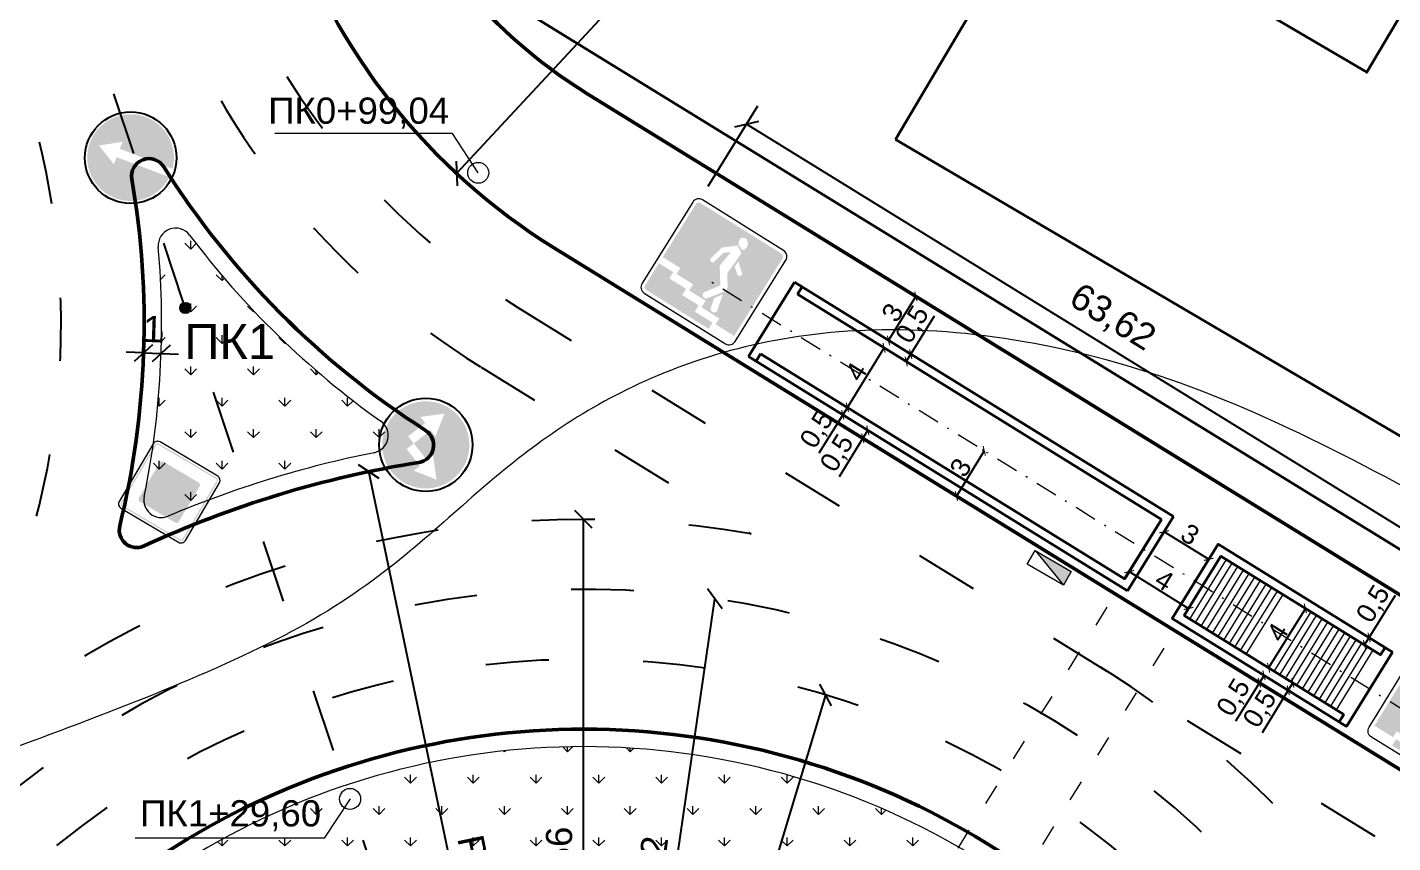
# Model space of a CAD drawing. Header units: millimetres. Extents: x -2123 to 33349, y -614 to 835.
# Drawn here: x -20.1 to 58, y 368.4 to 415 of the extents above; entities that cross this region are included whole.
import ezdxf

# ---------------------------------------------------------------- set-up
doc = ezdxf.new("R2010")
doc.units = ezdxf.units.MM
doc.linetypes.add('ACAD_ISO03W100', pattern=[30, 12, -18])
doc.linetypes.add('DASHDOT', pattern=[25.4, 12.7, -6.35, 0, -6.35])
doc.layers.get('0').update_dxf_attribs({"lineweight": 15})
for name, color, linetype, lineweight in [('1 Відмітки', 7, 'Continuous', 25), ('2 Позначення', 80, 'Continuous', 20), ('вертикалка', 6, 'Continuous', 15), ('Горизонталі', 7, 'Continuous', 18), ('Дор. Розм.', 7, 'Continuous', 50), ('Забудова', 40, 'Continuous', 40), ('поздовжній профіль', 250, 'Continuous', 15), ('Пішохідні переходи', 7, 'Continuous', 13), ('Текст', 7, 'Continuous', 15), ('Червоні лінії', 10, 'Continuous', 40)]:
    doc.layers.add(name, color=color, linetype=linetype, lineweight=lineweight)
for name, color, linetype in [('Дорожні знаки', 7, 'Continuous'), ('Осі', 164, 'Continuous'), ('Розмітка', 7, 'ACAD_ISO03W100')]:
    doc.layers.add(name, color=color, linetype=linetype)
doc.layers.add('Озелення', color=7, linetype='Continuous', lineweight=15, true_color=0x2bad00)
doc.styles.get("Standard").update_dxf_attribs({"font": 'arial.ttf'})
doc.dimstyles.new('ISO-25', dxfattribs={"dimtxt": 1.5, "dimasz": 1, "dimexe": 1.25, "dimexo": 0.625, "dimtad": 3, "dimtxsty": 'Standard', "dimblk": 'OBLIQUE', "dimcen": 2.5, "dimadec": 0, "dimazin": 0, "dimtfac": 1, "dimtmove": 1, "dimatfit": 3, "dimfxl": 1, "dimarcsym": 0})
doc.dimstyles.new('Переход', dxfattribs={"dimscale": 0.1, "dimtxt": 11, "dimasz": 4, "dimexe": 1.25, "dimexo": 0.625, "dimgap": 0.9, "dimtad": 1, "dimtxsty": 'Standard', "dimblk": 'ARCHTICK', "dimcen": 2.5, "dimadec": 0, "dimazin": 0, "dimtfac": 1, "dimtmove": 0, "dimatfit": 3, "dimldrblk": 'ARCHTICK', "dimfxl": 1, "dimarcsym": 0})

# ---------------------------------------------------------------- blocks, each defined once
blk = doc.blocks.new('_Oblique')
at = {"color": 0, "linetype": 'ByBlock', "lineweight": -2}
blk.add_line((-0.5, -0.5), (0.5, 0.5), dxfattribs=at)
blk = doc.blocks.new('*D206')
at = {"layer": 'Defpoints', "color": 0, "transparency": 16777216}
for p in [(25.558, 376.823), (11.699, 330.868)]:
    blk.add_point(p, dxfattribs=at)
at = {"layer": 'Текст', "color": 0, "lineweight": -2, "transparency": 16777216}
blk.add_line((21.482, 363.307), (25.558, 376.823), dxfattribs=at)
at = {"layer": 'Текст', "color": 0, "lineweight": -2, "transparency": 16777216, "rotation": 73.21836978918499}
blk.add_blockref('_Oblique', (25.558, 376.823), dxfattribs=at)
at = {"layer": 'Текст', "color": 0, "transparency": 16777216, "insert": (20.848, 366.024), "char_height": 1.5, "attachment_point": 5, "rotation": 73.21837}
blk.add_mtext('R48', dxfattribs=at)
blk = doc.blocks.new('*D207')
at = {"layer": 'Defpoints', "color": 0, "transparency": 16777216}
for p in [(19.216, 382.321), (11.699, 330.868)]:
    blk.add_point(p, dxfattribs=at)
at = {"layer": 'Текст', "color": 0, "lineweight": -2, "transparency": 16777216}
blk.add_line((16.574, 364.239), (19.216, 382.321), dxfattribs=at)
at = {"layer": 'Текст', "color": 0, "lineweight": -2, "transparency": 16777216, "rotation": 81.68835223596271}
blk.add_blockref('_Oblique', (19.216, 382.321), dxfattribs=at)
at = {"layer": 'Текст', "color": 0, "transparency": 16777216, "insert": (15.546, 366.824), "char_height": 1.5, "attachment_point": 5, "rotation": 81.68835}
blk.add_mtext('R52', dxfattribs=at)
blk = doc.blocks.new('*D208')
at = {"layer": 'Defpoints', "color": 0, "transparency": 16777216}
for p in [(11.699, 386.868), (11.699, 330.868)]:
    blk.add_point(p, dxfattribs=at)
at = {"layer": 'Текст', "color": 0, "lineweight": -2, "transparency": 16777216}
blk.add_line((11.699, 364.957), (11.699, 386.868), dxfattribs=at)
at = {"layer": 'Текст', "color": 0, "lineweight": -2, "transparency": 16777216, "rotation": 90}
blk.add_blockref('_Oblique', (11.699, 386.868), dxfattribs=at)
at = {"layer": 'Текст', "color": 0, "transparency": 16777216, "insert": (10.308, 367.373), "char_height": 1.5, "attachment_point": 5, "rotation": 90}
blk.add_mtext('R56', dxfattribs=at)
blk = doc.blocks.new('*D213')
at = {"layer": 'Defpoints', "color": 0, "transparency": 16777216}
for p in [(-0.583, 389.597), (11.699, 330.868)]:
    blk.add_point(p, dxfattribs=at)
at = {"layer": 'Текст', "color": 0, "lineweight": -2, "transparency": 16777216}
blk.add_line((4.717, 364.255), (-0.583, 389.597), dxfattribs=at)
at = {"layer": 'Текст', "color": 0, "lineweight": -2, "transparency": 16777216, "rotation": 101.8117540692056}
blk.add_blockref('_Oblique', (-0.583, 389.597), dxfattribs=at)
at = {"layer": 'Текст', "color": 0, "transparency": 16777216, "insert": (5.584, 366.904), "char_height": 1.5, "attachment_point": 5, "rotation": 281.81175}
blk.add_mtext('R60', dxfattribs=at)
blk = doc.blocks.new('*D226')
at = {"layer": 'Defpoints', "color": 0, "transparency": 16777216}
for p in [(28.93, 433.024), (4.44, 406.638)]:
    blk.add_point(p, dxfattribs=at)
at = {"layer": 'Текст', "color": 0, "lineweight": -2, "transparency": 16777216}
blk.add_line((18.293, 421.563), (4.44, 406.638), dxfattribs=at)
at = {"layer": 'Текст', "color": 0, "lineweight": -2, "transparency": 16777216, "rotation": 227.1345425023328}
blk.add_blockref('_Oblique', (4.44, 406.638), dxfattribs=at)
at = {"layer": 'Текст', "color": 0, "transparency": 16777216, "insert": (15.629, 420.738), "char_height": 1.5, "attachment_point": 5, "rotation": 47.13454}
blk.add_mtext('R36', dxfattribs=at)
blk = doc.blocks.new('4-2-3')
h = blk.add_hatch(color=5)
h.paths.add_polyline_path([(3.55, 3.27), (3.45, 3.27, 0.409993), (0.23, 0, 1), (6.77, 0, 0.409993)])
h.paths.add_polyline_path([(1.47, 0.66), (1.88, 0.25), (3.02, 1.39), (3.5, 0.91), (3.98, 1.39), (5.12, 0.25), (5.53, 0.66), (6, -1.11), (4.23, -0.64), (4.64, -0.23), (3.5, 0.91), (2.36, -0.23), (2.77, -0.64), (1.01, -1.11)], flags=16)
at = {"color": 5}
blk.add_circle((3.5, 0), 3.5, dxfattribs=at)
blk = doc.blocks.new('4-2-1')
blk.add_hatch(color=5).paths.add_polyline_path([(1.41, 2.56), (4.46, -0.48), (4.87, -0.07), (5.33, -1.84), (3.57, -1.37), (3.98, -0.96), (0.93, 2.08, 19.482096)])
at = {"color": 5}
blk.add_circle((3.5, 0), 3.5, dxfattribs=at)
blk = doc.blocks.new('*D264')
at = {"layer": 'Defpoints', "color": 0, "transparency": 16777216}
for p in [(21.018, 409.458), (18.506, 405.385), (72.658, 371.993)]:
    blk.add_point(p, dxfattribs=at)
at = {"layer": 'Текст', "color": 0, "lineweight": -2, "transparency": 16777216}
for p, q in [((18.834, 405.917), (21.674, 410.522)), ((75.17, 376.067), (21.018, 409.458)), ((72.986, 372.525), (75.826, 377.13))]:
    blk.add_line(p, q, dxfattribs=at)
for p, rotation in [((21.018, 409.458), 148.3408119336307), ((75.17, 376.067), 328.3408119336307)]:
    blk.add_blockref('_Oblique', p, dxfattribs=dict(at, rotation=rotation))
at = {"layer": 'Текст', "color": 0, "transparency": 16777216, "insert": (41.93, 398.356), "char_height": 1.5, "attachment_point": 5, "rotation": 328.34081}
blk.add_mtext('63,62', dxfattribs=at)
blk = doc.blocks.new('*D305')
at = {"layer": 'Defpoints', "color": 0, "transparency": 16777216}
for p in [(-13.468, 396.373), (-12.469, 396.338), (-12.468, 396.354)]:
    blk.add_point(p, dxfattribs=at)
at = {"layer": 'Текст', "color": 0, "lineweight": -2, "transparency": 16777216}
for p, q in [((-13.446, 396.997), (-13.424, 397.638)), ((-12.447, 396.962), (-12.424, 397.603)), ((-13.467, 396.388), (-14.467, 396.423)), ((-13.467, 396.388), (-12.468, 396.354)), ((-12.468, 396.354), (-11.469, 396.319))]:
    blk.add_line(p, q, dxfattribs=at)
for p, rotation in [((-13.467, 396.388), 358.0026798670199), ((-12.468, 396.354), 178.0026798670199)]:
    blk.add_blockref('_Oblique', p, dxfattribs=dict(at, rotation=rotation))
at = {"layer": 'Текст', "color": 0, "transparency": 16777216, "insert": (-12.92, 397.748), "char_height": 1.5, "attachment_point": 5, "rotation": 358.00268}
blk.add_mtext('1', dxfattribs=at)
blk = doc.blocks.new('6')
at = {"layer": '1 Відмітки', "transparency": 33554559}
h = blk.add_hatch(color=256, dxfattribs=at)
h.dxf.hatch_style = 1
edge = h.paths.add_edge_path()
edge.add_arc((-467.508, 342.132), 0.2, 0, 360)
at = {"layer": '1 Відмітки'}
blk.add_circle((-467.508, 342.132), 0.2, dxfattribs=at)
blk = doc.blocks.new('столб')
at = {"layer": 'поздовжній профіль', "color": 160}
for points in [[(-500, 0, 0, 0, 0), (-1000, 0, 350, 0, 0), (-1700, 0, 0, 0, 0)], [(500, 0, 0, 0, 0), (1000, 0, 350, 0, 0), (1700, 0, 0, 0, 0)]]:
    blk.add_lwpolyline(points, format="xyseb", dxfattribs=at)
blk.add_circle((0, 0), 500, dxfattribs=at)
blk = doc.blocks.new('sdfahgas')
h = blk.add_hatch(color=7)
edge = h.paths.add_edge_path(flags=16)
edge.add_line((6.61, 6.61), (0.16, 13.06))
edge.add_arc((0, 12.9), 0.223, 45, 135)
edge.add_line((-0.16, 13.06), (-6.61, 6.61))
edge.add_arc((-6.45, 6.45), 0.223, 135, 225)
edge.add_line((-6.61, 6.29), (-0.16, -0.16))
edge.add_arc((0, 0), 0.223, 225, 315)
edge.add_line((0.16, -0.16), (6.61, 6.29))
edge.add_arc((6.45, 6.45), 0.223, -45, 45)
edge = h.paths.add_edge_path()
edge.add_line((-0.28, 13.18), (-6.73, 6.73))
edge.add_arc((-6.45, 6.45), 0.393, 135, 225)
edge.add_line((-6.73, 6.17), (-0.28, -0.28))
edge.add_arc((0, 0), 0.393, 225, 315)
edge.add_line((0.28, -0.28), (6.73, 6.17))
edge.add_arc((6.45, 6.45), 0.393, -45, 45)
edge.add_line((6.73, 6.73), (0.28, 13.18))
edge.add_arc((0, 12.9), 0.393, 45, 135)
h = blk.add_hatch(color=7)
edge = h.paths.add_edge_path(flags=16)
edge.add_line((-0.15, 10.54), (-4.09, 6.6))
edge.add_arc((-3.94, 6.45), 0.217, 135, 225)
edge.add_line((-4.09, 6.3), (-0.15, 2.36))
edge.add_arc((0, 2.51), 0.217, 225, 315)
edge.add_line((0.15, 2.36), (4.09, 6.3))
edge.add_arc((3.94, 6.45), 0.217, -45, 45)
edge.add_line((4.09, 6.6), (0.15, 10.54))
edge.add_arc((0, 10.39), 0.217, 45, 135)
edge = h.paths.add_edge_path()
edge.add_arc((-3.94, 6.45), 0.375, 135, 225)
edge.add_line((-4.2, 6.19), (-0.27, 2.25))
edge.add_arc((0, 2.51), 0.375, 225, 315)
edge.add_line((0.27, 2.25), (4.2, 6.19))
edge.add_arc((3.94, 6.45), 0.375, -45, 45)
edge.add_line((4.2, 6.72), (0.27, 10.65))
edge.add_arc((0, 10.39), 0.375, 45, 135)
edge.add_line((-0.26, 10.65), (-4.2, 6.72))
blk.add_hatch(color=2).paths.add_polyline_path([(-4.11, 6.68), (-0.19, 10.6), (-0.04, 10.64), (0.11, 10.6), (0.19, 10.52), (4.07, 6.63), (4.14, 6.49), (4.12, 6.35), (4.05, 6.25), (0.13, 2.33), (0.04, 2.27), (-0.09, 2.27), (-0.2, 2.36), (-4.15, 6.31), (-4.19, 6.43), (-4.17, 6.57)])
at = {"color": 7}
for p, q in [((-0.48, 13.38), (-6.93, 6.93)), ((6.93, 6.93), (0.48, 13.38)), ((-6.93, 5.97), (-0.48, -0.48)), ((0.48, -0.48), (6.93, 5.97))]:
    blk.add_line(p, q, dxfattribs=at)
for centre, start, end in [((0, 12.9), 45, 135), ((-6.45, 6.45), 135, 225), ((6.45, 6.45), 315, 45), ((0, 0), 225, 315)]:
    blk.add_arc(centre, 0.675, start, end, dxfattribs=at)
blk = doc.blocks.new('_ArchTick')
at = {"color": 0, "linetype": 'ByBlock', "const_width": 0.15}
blk.add_lwpolyline([(-0.5, -0.5), (0.5, 0.5)], dxfattribs=at)
blk = doc.blocks.new('*D674')
at = {"layer": 'Defpoints', "color": 0, "transparency": 16777216}
for p in [(42.66, 383.467), (46.061, 381.362), (46.317, 381.776)]:
    blk.add_point(p, dxfattribs=at)
at = {"layer": 'Пішохідні переходи', "color": 0, "lineweight": -2, "transparency": 16777216}
for p, q in [((42.693, 383.52), (42.982, 383.988)), ((42.916, 383.881), (46.317, 381.776)), ((46.094, 381.415), (46.383, 381.882))]:
    blk.add_line(p, q, dxfattribs=at)
at = {"layer": 'Пішохідні переходи', "color": 0, "lineweight": -2, "transparency": 16777216, "xscale": 0.4, "yscale": 0.4, "zscale": 0.4}
for p, rotation in [((42.916, 383.881), 148.2426939498906), ((46.317, 381.776), 328.2426939498906)]:
    blk.add_blockref('_ArchTick', p, dxfattribs=dict(at, rotation=rotation))
at = {"layer": 'Пішохідні переходи', "color": 0, "transparency": 16777216, "insert": (44.929, 383.388), "char_height": 1.1, "attachment_point": 5, "rotation": 328.24269}
blk.add_mtext('4', dxfattribs=at)
blk = doc.blocks.new('*D675')
at = {"layer": 'Defpoints', "color": 0, "transparency": 16777216}
for p in [(56.383, 379.684), (57.052, 379.859), (56.789, 379.433)]:
    blk.add_point(p, dxfattribs=at)
at = {"layer": 'Пішохідні переходи', "color": 0, "lineweight": -2, "transparency": 16777216}
for p, q in [((56.646, 380.11), (58.145, 382.534)), ((56.736, 379.466), (56.277, 379.75)), ((56.383, 379.684), (56.646, 380.11)), ((56.998, 379.892), (56.54, 380.175))]:
    blk.add_line(p, q, dxfattribs=at)
at = {"layer": 'Пішохідні переходи', "color": 0, "lineweight": -2, "transparency": 16777216, "xscale": 0.4, "yscale": 0.4, "zscale": 0.4}
for p, rotation in [((56.646, 380.11), 58.28056443017088), ((56.383, 379.684), 238.2805644301709)]:
    blk.add_blockref('_ArchTick', p, dxfattribs=dict(at, rotation=rotation))
at = {"layer": 'Пішохідні переходи', "color": 0, "transparency": 16777216, "insert": (56.93, 381.997), "char_height": 1.1, "attachment_point": 5, "rotation": 58.28056}
blk.add_mtext('0,5', dxfattribs=at)
blk = doc.blocks.new('*D676')
at = {"layer": 'Defpoints', "color": 0, "transparency": 16777216}
for p in [(56.723, 379.474), (50.892, 378.376), (54.62, 376.072)]:
    blk.add_point(p, dxfattribs=at)
at = {"layer": 'Пішохідні переходи', "color": 0, "lineweight": -2, "transparency": 16777216}
for p, q in [((52.995, 381.778), (50.892, 378.376)), ((56.669, 379.507), (52.889, 381.844)), ((54.566, 376.105), (50.786, 378.441))]:
    blk.add_line(p, q, dxfattribs=at)
at = {"layer": 'Пішохідні переходи', "color": 0, "lineweight": -2, "transparency": 16777216, "xscale": 0.4, "yscale": 0.4, "zscale": 0.4}
for p, rotation in [((52.995, 381.778), 58.28056443017967), ((50.892, 378.376), 238.2805644301797)]:
    blk.add_blockref('_ArchTick', p, dxfattribs=dict(at, rotation=rotation))
at = {"layer": 'Пішохідні переходи', "color": 0, "transparency": 16777216, "insert": (51.4, 380.413), "char_height": 1.1, "attachment_point": 5, "rotation": 58.28056}
blk.add_mtext('4', dxfattribs=at)
blk = doc.blocks.new('*D677')
at = {"layer": 'Defpoints', "color": 0, "transparency": 16777216}
for p in [(52.279, 377.519), (54.686, 376.031), (54.423, 375.606)]:
    blk.add_point(p, dxfattribs=at)
at = {"layer": 'Пішохідні переходи', "color": 0, "lineweight": -2, "transparency": 16777216}
for p, q in [((52.279, 377.519), (52.016, 377.094)), ((54.632, 376.064), (52.172, 377.585)), ((52.016, 377.094), (50.517, 374.669)), ((54.37, 375.639), (51.91, 377.159))]:
    blk.add_line(p, q, dxfattribs=at)
at = {"layer": 'Пішохідні переходи', "color": 0, "lineweight": -2, "transparency": 16777216, "xscale": 0.4, "yscale": 0.4, "zscale": 0.4}
for p, rotation in [((52.016, 377.094), 238.2768692269211), ((52.279, 377.519), 58.27686922692107)]:
    blk.add_blockref('_ArchTick', p, dxfattribs=dict(at, rotation=rotation))
at = {"layer": 'Пішохідні переходи', "color": 0, "transparency": 16777216, "insert": (50.454, 375.996), "char_height": 1.1, "attachment_point": 5, "rotation": 58.27687}
blk.add_mtext('0,5', dxfattribs=at)
blk = doc.blocks.new('*D678')
at = {"layer": 'Defpoints', "color": 0, "transparency": 16777216}
for p in [(50.021, 378.326), (49.76, 377.903), (50.368, 377.527)]:
    blk.add_point(p, dxfattribs=at)
at = {"layer": 'Пішохідні переходи', "color": 0, "lineweight": -2, "transparency": 16777216}
for p, q in [((50.075, 378.293), (50.736, 377.884)), ((50.368, 377.527), (49.006, 375.323)), ((49.813, 377.87), (50.474, 377.461)), ((50.63, 377.95), (50.368, 377.527))]:
    blk.add_line(p, q, dxfattribs=at)
at = {"layer": 'Пішохідні переходи', "color": 0, "lineweight": -2, "transparency": 16777216, "xscale": 0.4, "yscale": 0.4, "zscale": 0.4}
for p, rotation in [((50.63, 377.95), 58.28056443017862), ((50.368, 377.527), 238.2805644301786)]:
    blk.add_blockref('_ArchTick', p, dxfattribs=dict(at, rotation=rotation))
at = {"layer": 'Пішохідні переходи', "color": 0, "transparency": 16777216, "insert": (48.943, 376.65), "char_height": 1.1, "attachment_point": 5, "rotation": 58.28056}
blk.add_mtext('0,5', dxfattribs=at)
blk = doc.blocks.new('*D679')
at = {"layer": 'Defpoints', "color": 0, "transparency": 16777216}
for p in [(45.45, 387.03), (44.912, 386.16), (48.001, 385.453)]:
    blk.add_point(p, dxfattribs=at)
at = {"layer": 'Пішохідні переходи', "color": 0, "lineweight": -2, "transparency": 16777216}
for p, q in [((45.417, 386.977), (44.846, 386.054)), ((47.464, 384.583), (44.912, 386.16)), ((47.969, 385.399), (47.398, 384.477))]:
    blk.add_line(p, q, dxfattribs=at)
at = {"layer": 'Пішохідні переходи', "color": 0, "lineweight": -2, "transparency": 16777216, "xscale": 0.4, "yscale": 0.4, "zscale": 0.4}
for p, rotation in [((44.912, 386.16), 148.2805644301776), ((47.464, 384.583), 328.2805644301776)]:
    blk.add_blockref('_ArchTick', p, dxfattribs=dict(at, rotation=rotation))
at = {"layer": 'Пішохідні переходи', "color": 0, "transparency": 16777216, "insert": (46.402, 386.006), "char_height": 1.1, "attachment_point": 5, "rotation": 328.28056}
blk.add_mtext('3', dxfattribs=at)
blk = doc.blocks.new('*D684')
at = {"color": 0, "lineweight": -2, "transparency": 16777216}
for p, q in [((26.792, 393.272), (28.895, 396.674)), ((29.131, 396.528), (28.788, 396.74)), ((27.028, 393.126), (26.685, 393.337))]:
    blk.add_line(p, q, dxfattribs=at)
at = {"layer": 'Defpoints', "color": 0, "transparency": 16777216}
for p in [(28.895, 396.674), (29.184, 396.495), (27.081, 393.093)]:
    blk.add_point(p, dxfattribs=at)
at = {"color": 0, "lineweight": -2, "transparency": 16777216, "xscale": 0.4, "yscale": 0.4, "zscale": 0.4}
for p, rotation in [((28.895, 396.674), 58.28056443017872), ((26.792, 393.272), 238.2805644301787)]:
    blk.add_blockref('_ArchTick', p, dxfattribs=dict(at, rotation=rotation))
at = {"color": 0, "transparency": 16777216, "insert": (27.299, 395.31), "char_height": 1.1, "attachment_point": 5, "rotation": 58.28056}
blk.add_mtext('4', dxfattribs=at)
blk = doc.blocks.new('5-17-1')
h = blk.add_hatch(color=5)
h.paths.add_polyline_path([(6.742, 3.041, 0.414214), (6.531, 3.252), (0.45, 3.252, 0.414214), (0.239, 3.041), (0.239, -0.931), (1.554, -0.931), (1.554, -1.375), (2.787, -1.375), (2.787, -1.842), (4.019, -1.842), (4.019, -2.334), (5.351, -2.334), (5.351, -2.777), (6.742, -2.777)])
h.paths.add_polyline_path([(4.433, 2.357), (4.396, 2.225), (4.345, 2.16), (4.264, 2.138), (4.116, 2.195), (3.933, 2.276), (3.869, 2.342), (3.804, 2.488), (3.796, 2.59), (3.796, 2.656), (3.848, 2.751), (3.891, 2.81), (3.994, 2.853), (4.104, 2.861), (4.228, 2.817), (4.382, 2.663), (4.425, 2.539)], flags=16)
h.paths.add_polyline_path([(4.34, 1.911), (4.348, 1.865), (4.268, 0.457, 0.163851), (4.319, 0.272), (4.714, -0.315, -0.317132), (4.706, -0.719), (4.029, -1.643, -0.900401), (3.638, -1.441), (4.259, -0.578, 0.312757), (4.26, -0.464), (3.66, 0.427, -0.184538), (3.612, 0.636), (3.75, 1.635), (3.409, 1.37), (3.375, 1.326), (3.358, 1.293), (3.164, 0.533), (3.134, 0.486), (3.073, 0.447), (3.025, 0.441), (2.96, 0.45), (2.908, 0.485), (2.881, 0.524), (2.867, 0.561), (2.872, 0.63), (3.113, 1.573), (3.824, 2.173), (3.864, 2.189), (3.901, 2.192), (3.948, 2.176), (4.307, 1.948)], flags=16)
h.paths.add_polyline_path([(5.071, 0.862), (5.095, 0.777), (5.074, 0.697), (5.013, 0.634), (4.932, 0.608), (4.846, 0.632), (4.435, 0.989), (4.455, 1.391)], flags=16)
h.paths.add_polyline_path([(4.726, -0.918), (4.98, -1.996, -0.855356), (4.551, -2.074), (4.384, -1.421)], flags=16)
h.paths.add_polyline_path([(5.129, -2.788), (3.798, -2.788), (3.798, -2.321), (2.565, -2.321), (2.565, -1.853), (1.308, -1.853), (1.308, -1.388), (0.239, -1.388), (0.239, -3.041, 0.414214), (0.45, -3.252), (5.12, -3.252)])
at = {"color": 5}
for p, q in [((6.531, 3.491), (0.45, 3.491)), ((0, 3.041), (0, -3.041)), ((6.981, -3.041), (6.981, 3.041)), ((0.45, -3.491), (6.531, -3.491))]:
    blk.add_line(p, q, dxfattribs=at)
for centre, start, end in [((0.45, 3.041), 90, 180), ((6.531, 3.041), 0, 90), ((0.45, -3.041), 180, 270), ((6.531, -3.041), 270, 0)]:
    blk.add_arc(centre, 0.45, start, end, dxfattribs=at)
blk = doc.blocks.new('*D687')
at = {"color": 0, "lineweight": -2, "transparency": 16777216}
for p, q in [((29.151, 397.091), (30.71, 399.619)), ((38.97, 394.527), (30.604, 399.685)), ((37.411, 391.998), (29.045, 397.156))]:
    blk.add_line(p, q, dxfattribs=at)
at = {"layer": 'Defpoints', "color": 0, "transparency": 16777216}
for p in [(30.71, 399.619), (39.023, 394.494), (37.464, 391.965)]:
    blk.add_point(p, dxfattribs=at)
at = {"color": 0, "lineweight": -2, "transparency": 16777216, "xscale": 0.4, "yscale": 0.4, "zscale": 0.4}
for p, rotation in [((30.71, 399.619), 58.34353972304302), ((29.151, 397.091), 238.3435397230431)]:
    blk.add_blockref('_ArchTick', p, dxfattribs=dict(at, rotation=rotation))
at = {"color": 0, "transparency": 16777216, "insert": (29.376, 398.697), "char_height": 1.1, "attachment_point": 5, "rotation": 58.34354}
blk.add_mtext('3', dxfattribs=at)
blk = doc.blocks.new('*D701')
at = {"color": 0, "lineweight": -2, "transparency": 16777216}
for p, q in [((30.419, 396.309), (31.779, 398.514)), ((29.494, 396.879), (30.526, 396.243)), ((29.238, 396.462), (30.269, 395.827)), ((30.163, 395.892), (30.419, 396.309))]:
    blk.add_line(p, q, dxfattribs=at)
at = {"layer": 'Defpoints', "color": 0, "transparency": 16777216}
for p in [(29.441, 396.912), (29.184, 396.495), (30.419, 396.309)]:
    blk.add_point(p, dxfattribs=at)
at = {"color": 0, "lineweight": -2, "transparency": 16777216, "xscale": 0.4, "yscale": 0.4, "zscale": 0.4}
for p, rotation in [((30.163, 395.892), 238.3435397230433), ((30.419, 396.309), 58.34353972304332)]:
    blk.add_blockref('_ArchTick', p, dxfattribs=dict(at, rotation=rotation))
at = {"color": 0, "transparency": 16777216, "insert": (30.565, 397.976), "char_height": 1.1, "attachment_point": 5, "rotation": 58.34354}
blk.add_mtext('0,5', dxfattribs=at)
blk = doc.blocks.new('*D702')
at = {"color": 0, "lineweight": -2, "transparency": 16777216}
for p, q in [((26.792, 393.272), (26.53, 392.849)), ((27.028, 393.126), (26.685, 393.337)), ((26.53, 392.849), (25.168, 390.645)), ((26.767, 392.703), (26.424, 392.914))]:
    blk.add_line(p, q, dxfattribs=at)
at = {"layer": 'Defpoints', "color": 0, "transparency": 16777216}
for p in [(27.081, 393.093), (26.53, 392.849), (26.82, 392.67)]:
    blk.add_point(p, dxfattribs=at)
at = {"color": 0, "lineweight": -2, "transparency": 16777216, "xscale": 0.4, "yscale": 0.4, "zscale": 0.4}
for p, rotation in [((26.53, 392.849), 238.2805644301755), ((26.792, 393.272), 58.28056443017551)]:
    blk.add_blockref('_ArchTick', p, dxfattribs=dict(at, rotation=rotation))
at = {"color": 0, "transparency": 16777216, "insert": (25.105, 391.971), "char_height": 1.1, "attachment_point": 5, "rotation": 58.28056}
blk.add_mtext('0,5', dxfattribs=at)
blk = doc.blocks.new('*D703')
at = {"color": 0, "lineweight": -2, "transparency": 16777216}
for p, q in [((27.256, 392.4), (28.072, 391.897)), ((27.681, 391.501), (26.322, 389.295)), ((26.971, 391.939), (27.788, 391.435)), ((27.966, 391.962), (27.681, 391.501))]:
    blk.add_line(p, q, dxfattribs=at)
at = {"layer": 'Defpoints', "color": 0, "transparency": 16777216}
for p in [(27.202, 392.433), (26.918, 391.972), (27.681, 391.501)]:
    blk.add_point(p, dxfattribs=at)
at = {"color": 0, "lineweight": -2, "transparency": 16777216, "xscale": 0.4, "yscale": 0.4, "zscale": 0.4}
for p, rotation in [((27.966, 391.962), 58.3435397230427), ((27.681, 391.501), 238.3435397230427)]:
    blk.add_blockref('_ArchTick', p, dxfattribs=dict(at, rotation=rotation))
at = {"color": 0, "transparency": 16777216, "insert": (26.257, 390.622), "char_height": 1.1, "attachment_point": 5, "rotation": 58.34354}
blk.add_mtext('0,5', dxfattribs=at)
blk = doc.blocks.new('*D704')
at = {"color": 0, "lineweight": -2, "transparency": 16777216}
for p, q in [((34.626, 390.782), (33.034, 388.201)), ((34.572, 390.815), (34.519, 390.848)), ((32.981, 388.233), (32.928, 388.266))]:
    blk.add_line(p, q, dxfattribs=at)
at = {"layer": 'Defpoints', "color": 0, "transparency": 16777216}
for p in [(34.626, 390.782), (33.034, 388.201), (33.034, 388.201)]:
    blk.add_point(p, dxfattribs=at)
at = {"color": 0, "lineweight": -2, "transparency": 16777216, "xscale": 0.4, "yscale": 0.4, "zscale": 0.4}
for p, rotation in [((34.626, 390.782), 58.34353972304286), ((33.034, 388.201), 238.3435397230429)]:
    blk.add_blockref('_ArchTick', p, dxfattribs=dict(at, rotation=rotation))
at = {"color": 0, "transparency": 16777216, "insert": (33.275, 389.833), "char_height": 1.1, "attachment_point": 5, "rotation": 58.34354}
blk.add_mtext('3', dxfattribs=at)

msp = doc.modelspace()

# ---------------------------------------------------------------- hatches: boundary and pattern name
at = {"layer": 'вертикалка'}
h = msp.add_hatch(color=0, dxfattribs=at)
h.dxf.hatch_style = 1
h.paths.add_polyline_path([(37.531, 385.088), (39.607, 383.884), (39.156, 383.106)])
at = {"layer": 'Озелення'}
h = msp.add_hatch(dxfattribs=at)
h.set_pattern_fill('GRASS', color=0, scale=0.1)
h.paths.add_polyline_path([(-12.461, 403.088, 0.172898), (-12.63, 402.438, -0.07219), (-13.434, 388.169, 0.603288), (-12.064, 387.049, -0.019333), (-7.654, 388.716)])
h.paths.add_polyline_path([(-10.835, 403.127, 0.514255), (-12.461, 403.088), (-7.654, 388.716, -0.031309), (-0.279, 390.68, 0.657304), (0.104, 392.476, -0.077182)])
h = msp.add_hatch(dxfattribs=at)
h.set_pattern_fill('GRASS', color=0, scale=0.1)
edge = h.paths.add_edge_path()
edge.add_arc((11.699, 330.868), 10, 22.08656, 108.49686)
edge.add_line((8.526, 340.351), (-1.943, 371.646))
edge.add_arc((11.699, 330.868), 43, 16.90285, 108.49686, ccw=False)
edge.add_line((52.841, 343.37), (58.661, 326.006))
edge.add_arc((-38.02, 541.368), 236.068, 286.15728, 294.17649, ccw=False)
edge.add_line((27.672, 314.624), (20.965, 334.628))
h = msp.add_hatch(dxfattribs=at)
h.set_pattern_fill('GRASS', color=0, scale=0.1)
edge = h.paths.add_edge_path()
edge.add_line((8.291, 309.741), (2.229, 327.656))
edge.add_arc((11.699, 330.868), 10, 108.49686, 198.73623, ccw=False)
edge.add_line((8.526, 340.351), (-1.943, 371.646))
edge.add_arc((11.699, 330.868), 43, 108.49686, 198.716)
edge.add_line((-29.027, 317.07), (-25.013, 305.208))
edge.add_arc((-41.29, 549.417), 244.75, 273.81326, 281.6879)

# ---------------------------------------------------------------- linework, layer by layer
at = {"color": 0, "lineweight": 30}
msp.add_line((21.833, 396.336), (21.572, 395.913), dxfattribs=at)
at = {"layer": '2 Позначення', "color": 0}
for points in [[(5.676, 406.683), (4.196, 408.928), (-5.955, 408.927)], [(-1.657, 370.881), (-3.137, 368.636), (-13.947, 368.637)]]:
    msp.add_lwpolyline(points, dxfattribs=at)
at = {"layer": 'вертикалка', "color": 0}
msp.add_line((37.531, 385.088), (39.156, 383.106), dxfattribs=at)
msp.add_lwpolyline([(39.607, 383.884), (39.156, 383.106), (37.079, 384.309), (37.531, 385.088)], close=True, dxfattribs=at)
at = {"layer": 'Горизонталі', "color": 0}
for points, knots in [([(95.551, 508.478), (89.987, 512.71), (75.298, 514.216), (55.304, 512.427), (35.449, 505.796), (33.26, 504.939), (10.751, 503.138), (-7.481, 503.138), (-24.363, 499.987), (-38.768, 488.733), (-45.746, 473.877), (-59.927, 426.383), (-68.541, 408.671), (-83.786, 382.266), (-90.764, 364.034), (-94.815, 342.2), (-104.719, 328.245), (-125.815, 319.746), (-140.173, 315.899), (-156.203, 306.635), (-159.418, 305.131, 249), (-163.756, 294.691, 249), (-155.376, 281.808, 249), (-156.598, 270.039, 249), (-166.602, 256.596, 249), (-201.328, 236.547, 249)], [3.25659, 3.25659, 3.25659, 3.25659, 4, 5, 6, 7, 8, 9, 10, 11, 12, 13, 14, 15, 16, 17, 18, 19, 20, 20, 20, 21, 22, 23, 24, 24, 24, 24]), ([(-155.213, 226.947), (-137.228, 237.331), (-120.488, 246.996), (-110.484, 260.439), (-109.262, 272.207), (-112.107, 282.824), (-112.107, 295.879), (-102.203, 308.934), (-84.196, 323.565), (-75.794, 338.118), (-70.668, 357.245), (-61.237, 378.711), (-49.314, 399.363), (-41.854, 406.822), (-33.776, 417.651), (-27.474, 434.533), (-18.02, 443.987), (5.501, 457.567), (21.148, 461.759), (35.763, 476.374), (51.607, 483.039), (65.3, 483.039), (74.116, 483.039), (81.63, 470.024), (90.998, 449.651), (102.815, 432.019), (115.945, 425.829), (128.211, 429.116), (139.392, 429.116), (143.626, 418.53), (143.626, 402.399), (139.499, 382.891), (134.997, 357.193), (131.621, 333.934), (122.898, 313.97), (116.083, 301.893), (113.274, 295.351)], [0, 0, 0, 0, 1, 2, 3, 4, 5, 6, 7, 8, 9, 10, 11, 12, 13, 14, 15, 16, 17, 18, 19, 20, 21, 22, 23, 24, 25, 26, 27, 28, 29, 30, 31, 32, 33, 33.826839, 33.826839, 33.826839, 33.826839]), ([(81.201, 219.063), (79.484, 220.657), (75.535, 225.386), (71.597, 235.271), (71.597, 249.901), (82.102, 264.532), (84.519, 273.555), (84.519, 290.98), (89.152, 308.271), (98.752, 324.898), (102.562, 339.119), (98.483, 346.184), (90.355, 364.134), (79.288, 376.889), (67.442, 383.728), (46.79, 395.651), (27.893, 398.835), (14.401, 395.22), (5.759, 388.893), (-2.4, 380.734), (-21.064, 373.7), (-35.882, 368.26), (-45.261, 358.882), (-49.387, 349.503), (-55.577, 332.996), (-65.604, 315.63), (-80.137, 301.097), (-87.077, 294.157), (-88.778, 290.417), (-87.652, 282.164), (-84.276, 278.6), (-79.739, 270.742), (-76.972, 260.416), (-79.024, 247.463), (-81.316, 238.909), (-84.651, 233.583), (-92.547, 229.024), (-101.908, 229.024), (-114.475, 229.024), (-126.292, 229.024), (-133.42, 229.024), (-143.549, 229.024), (-148.622, 228.28)], [3.429277, 3.429277, 3.429277, 3.429277, 4, 5, 6, 7, 8, 9, 10, 11, 12, 13, 14, 15, 16, 17, 18, 19, 20, 21, 22, 23, 24, 25, 26, 27, 28, 29, 30, 31, 32, 33, 34, 35, 36, 37, 38, 39, 40, 41, 42, 43, 43, 43, 43])]:
    msp.add_open_spline(points, degree=3, knots=knots, dxfattribs=at)
at = {"layer": 'Дор. Розм.', "color": 0}
for p, q in [((11.947, 411.188), (78.35, 370.247)), ((10.036, 402.38), (72.676, 363.759))]:
    msp.add_line(p, q, dxfattribs=at)
at = {"layer": 'Дор. Розм.', "color": 0, "linetype": 'ACAD_ISO03W100', "lineweight": 20, "ltscale": 0.1}
for p, q in [((15.789, 339.993), (42.397, 383.042)), ((19.045, 337.653), (45.798, 380.937))]:
    msp.add_line(p, q, dxfattribs=at)
at = {"layer": 'Дор. Розм.', "color": 0}
for centre, radius, start, end in [((27.692, 436.724), 30, 198.49686, 238.34354), ((28.93, 433.024), 36, 198.49686, 238.34354), ((-13.156, 406.494), 1, 32.22642, 189.74655), ((28.928, 433.024), 48.749, 212.22642, 237.40128), ((-62.19, 398.072), 48.752, 346.25881, 9.74655), ((2.126, 391.112), 1, 279.02873, 57.40128), ((11.699, 330.868), 60, 99.02873, 114.77374), ((-13.862, 386.254), 1, 166.25881, 294.77374), ((11.699, 330.868), 44, 16.92145, 198.71578)]:
    msp.add_arc(centre, radius, start, end, dxfattribs=at)
at = {"layer": 'Дор. Розм.', "color": 0, "lineweight": 20}
for centre, radius, start, end in [((-11.634, 402.526), 1, 36.93843, 185.0348), ((28.928, 433.024), 49.749, 216.93843, 234.59217), ((-62.19, 398.072), 49.752, 348.5188, 5.0348), ((-0.475, 391.661), 1, 281.32381, 54.59217), ((11.699, 330.868), 61, 101.32381, 112.92717), ((-12.454, 387.97), 1, 168.5188, 292.92717), ((11.699, 330.868), 43, 16.92145, 198.71578)]:
    msp.add_arc(centre, radius, start, end, dxfattribs=at)
at = {"layer": 'Забудова', "color": 0}
msp.add_lwpolyline([(29.551, 408.596), (72.59, 383.318), (81.228, 397.918), (61.013, 409.791), (71.849, 428.108), (46.692, 442.883), (39.971, 431.523), (60.624, 419.393), (56.508, 412.437), (38.189, 423.196)], close=True, dxfattribs=at)
at = {"layer": 'Осі', "color": 0, "linetype": 'ACAD_ISO03W100', "ltscale": 0.3}
msp.add_lwpolyline([(113.981, 31.277), (51.637, 211.482), (-43.161, 494.857)], dxfattribs=at)
at = {"layer": 'Пішохідні переходи', "color": 0, "linetype": 'DASHDOT', "ltscale": 0.1}
msp.add_line((61.168, 374.376), (18.634, 400.667), dxfattribs=at)
at = {"layer": 'Пішохідні переходи', "color": 0, "lineweight": 30}
for p, q in [((21.146, 396.176), (23.774, 400.427)), ((45.45, 387.03), (23.774, 400.427)), ((23.936, 399.739), (24.199, 400.164)), ((44.761, 386.867), (23.936, 399.739)), ((21.146, 396.176), (42.822, 382.779)), ((42.66, 383.467), (44.761, 386.867)), ((42.822, 382.779), (45.45, 387.03))]:
    msp.add_line(p, q, dxfattribs=at)
at = {"layer": 'Пішохідні переходи', "color": 0}
for p, q in [((46.384, 381.162), (48.487, 384.565)), ((46.707, 380.962), (48.81, 384.365)), ((47.031, 380.762), (49.134, 384.165)), ((47.354, 380.563), (49.457, 383.965)), ((47.677, 380.363), (49.78, 383.765)), ((48, 380.163), (50.103, 383.566)), ((48.324, 379.963), (50.427, 383.366)), ((48.647, 379.764), (50.75, 383.166)), ((48.97, 379.564), (51.073, 382.966)), ((49.293, 379.364), (51.396, 382.766)), ((49.616, 379.164), (51.72, 382.567)), ((50.892, 378.376), (52.995, 381.778)), ((51.216, 378.176), (53.319, 381.578)), ((51.539, 377.976), (53.642, 381.378)), ((51.862, 377.776), (53.965, 381.179)), ((52.185, 377.576), (54.288, 380.979)), ((52.509, 377.377), (54.612, 380.779)), ((52.832, 377.177), (54.935, 380.579)), ((53.155, 376.977), (55.258, 380.38)), ((53.478, 376.777), (55.581, 380.18)), ((53.802, 376.577), (55.905, 379.98)), ((54.125, 376.378), (56.228, 379.78)), ((54.448, 376.178), (56.551, 379.58)), ((54.771, 375.978), (56.874, 379.381))]:
    msp.add_line(p, q, dxfattribs=at)
at = {"layer": 'Пішохідні переходи', "color": 0, "lineweight": 30}
for points in [[(21.833, 396.336), (42.658, 383.465), (44.761, 386.867), (23.936, 399.739)], [(54.934, 375.29), (55.197, 375.715), (46.061, 381.362), (48.164, 384.764), (57.3, 379.118), (57.563, 379.543)]]:
    msp.add_lwpolyline(points, dxfattribs=at)
msp.add_lwpolyline([(57.988, 379.28), (55.359, 375.027), (45.373, 381.199), (48.001, 385.453)], close=True, dxfattribs=at)
at = {"layer": 'Розмітка', "color": 0, "ltscale": 0.3}
for p, q in [((7.937, 398.976), (70.577, 360.354)), ((5.837, 395.571), (21.297, 386.039))]:
    msp.add_line(p, q, dxfattribs=at)
for centre, radius, start, end in [((30.41, 434.691), 42.198, 200.00544, 237.81983), ((28.928, 433.024), 43.999, 198.63396, 238.29696), ((-62.187, 398.071), 43.999, 333.77238, 18.37577), ((11.699, 330.868), 56, 80.13144, 131.94356), ((11.699, 330.868), 52, 17.40034, 198.51424), ((11.699, 330.868), 48, 17.17522, 198.58059), ((11.699, 330.868), 56, 17.60124, 58.5609)]:
    msp.add_arc(centre, radius, start, end, dxfattribs=at)
at = {"layer": 'Червоні лінії', "color": 0}
msp.add_line((7.808, 416.256), (89.28, 366.172), dxfattribs=at)

# ---------------------------------------------------------------- block references
at = {"color": 0}
for name, p, xscale, yscale, zscale, rotation in [('столб', (5.676, 406.683), 0.001200000000244471, 0.001200000000244471, 0.001200000000244471, 153.4005172523977), ('sdfahgas', (-11.324, 385.801), 0.42, 0.42, 0.42, 14.42584217489953), ('столб', (-1.657, 370.881), 0.001200000000244471, 0.001200000000244471, 0.001200000000244471, 196.5781931004307)]:
    msp.add_blockref(name, p, dxfattribs=dict(at, xscale=xscale, yscale=yscale, zscale=zscale, rotation=rotation))
at = {"color": 0, "linetype": 'Continuous'}
for p, xscale, yscale, zscale, rotation in [((16.495, 402.688), 0.9000000000000001, 0.9000000000000001, 0.9000000000000001, 328.0121505249293), ((63.425, 374.007), -0.9, 0.9, 0.9, 328.3145940315556)]:
    msp.add_blockref('5-17-1', p, dxfattribs=dict(at, xscale=xscale, yscale=yscale, zscale=zscale, rotation=rotation))
at = {"layer": '1 Відмітки', "color": 0, "xscale": 1.5, "yscale": 1.5, "zscale": 1.5}
msp.add_blockref('6', (690.182, -114.24), dxfattribs=at)
at = {"layer": 'Дорожні знаки', "color": 0, "linetype": 'Continuous'}
for name, p, xscale, yscale, zscale, rotation in [('4-2-1', (-11.818, 408.618), 0.74844, 0.74844, 0.74844, 204.1506796674218), ('4-2-3', (2.357, 388.479), 0.7620479999998088, 0.7620479999998088, 0.7620479999998088, 83.0944719024721)]:
    msp.add_blockref(name, p, dxfattribs=dict(at, xscale=xscale, yscale=yscale, zscale=zscale, rotation=rotation))

# ---------------------------------------------------------------- texts
at = {"layer": '1 Відмітки', "color": 0, "char_height": 1.5}
for s, insert, attachment_point, rotation in [('ПК0+99,04', (-6.343, 410.988), 1, 0.00412), ('ПК1+29,60 ', (-13.67, 369.029), 7, 359.99588)]:
    msp.add_mtext_dynamic_manual_height_columns(s, width=7.02543, gutter_width=12.5, heights=[0], dxfattribs=dict(at, insert=insert, attachment_point=attachment_point, rotation=rotation))
at = {"layer": '1 Відмітки', "color": 0, "insert": (-11.14, 398.031), "char_height": 2, "attachment_point": 1}
msp.add_mtext_dynamic_manual_height_columns('ПК1', width=7.02543, gutter_width=12.5, heights=[0], dxfattribs=at)

# ---------------------------------------------------------------- dimensions: what is measured, and where the dimension line sits
at = {"color": 0}
for p1, p2, distance, text, picture, middle in [((37.464, 391.965), (39.023, 394.494), 9.766, '3', '*D687', (29.376, 398.697)), ((29.184, 396.495), (29.441, 396.912), -1.149, '0,5', '*D701', (30.565, 397.976)), ((27.202, 392.433), (26.918, 391.972), 0.897, '0,5', '*D703', (26.257, 390.622)), ((34.626, 390.782), (33.034, 388.201), 0, '3', '*D704', (33.275, 389.833))]:
    dim = msp.add_aligned_dim(p1=p1, p2=p2, distance=distance, text=text, dimstyle='Переход', dxfattribs=at)
    dim.commit()
    dim.dimension.update_dxf_attribs({"geometry": picture, "text_midpoint": middle})
for p2, distance, picture, middle in [((29.184, 396.495), 0.341, '*D684', (27.299, 395.31)), ((26.82, 392.67), -0.341, '*D702', (25.105, 391.971))]:
    dim = msp.add_aligned_dim(p1=(27.081, 393.093), p2=p2, distance=distance, dimstyle='Переход', dxfattribs=at)
    dim.commit()
    dim.dimension.update_dxf_attribs({"geometry": picture, "text_midpoint": middle})
at = {"layer": 'Пішохідні переходи', "color": 0}
for base, p1, p2, angle, picture, middle in [((44.912, 386.16), (48.001, 385.453), (45.45, 387.03), 148.28056, '*D679', (46.059, 385.451)), ((46.317, 381.776), (42.66, 383.467), (46.061, 381.362), 328.24269, '*D674', (44.592, 382.844)), ((56.383, 379.684), (57.052, 379.859), (56.789, 379.433), 238.28056, '*D675', (57.569, 381.602)), ((50.892, 378.376), (56.723, 379.474), (54.62, 376.072), 238.28056, '*D676', (51.944, 380.077)), ((52.279, 377.519), (54.423, 375.606), (54.686, 376.031), 58.27687, '*D677', (51.093, 375.601))]:
    dim = msp.add_linear_dim(base=base, p1=p1, p2=p2, angle=angle, dimstyle='Переход', dxfattribs=at)
    dim.commit()
    dim.dimension.update_dxf_attribs({"geometry": picture, "text_midpoint": middle, "dimtype": 161})
dim = msp.add_aligned_dim(p1=(50.021, 378.326), p2=(49.76, 377.903), distance=0.715, dimstyle='Переход', dxfattribs=at)
dim.commit()
dim.dimension.update_dxf_attribs({"geometry": '*D678', "text_midpoint": (48.943, 376.65)})
at = {"layer": 'Текст', "color": 0}
for center, mpoint, picture, middle in [((28.93, 433.024), (4.44, 406.638), '*D226', (16.649, 419.792)), ((11.699, 330.868), (-0.583, 389.597), '*D213', (4.222, 366.619)), ((11.699, 330.868), (11.699, 386.868), '*D208', (11.699, 367.373)), ((11.699, 330.868), (19.216, 382.321), '*D207', (16.922, 366.623)), ((11.699, 330.868), (25.558, 376.823), '*D206', (22.18, 365.623))]:
    dim = msp.add_radius_dim(center=center, mpoint=mpoint, dimstyle='ISO-25', dxfattribs=at)
    dim.commit()
    dim.dimension.update_dxf_attribs({"geometry": picture, "text_midpoint": middle, "dimtype": 164})
for base, p1, p2, angle, picture, middle in [((21.018, 409.458), (72.658, 371.993), (18.506, 405.385), 148.34081, '*D264', (41.129, 397.057)), ((-12.468, 396.354), (-13.468, 396.373), (-12.469, 396.338), 358.00268, '*D305', (-12.968, 396.371))]:
    dim = msp.add_linear_dim(base=base, p1=p1, p2=p2, angle=angle, dimstyle='ISO-25', dxfattribs=at)
    dim.commit()
    dim.dimension.update_dxf_attribs({"geometry": picture, "text_midpoint": middle, "dimtype": 161})

doc.saveas('drawing.dxf')
